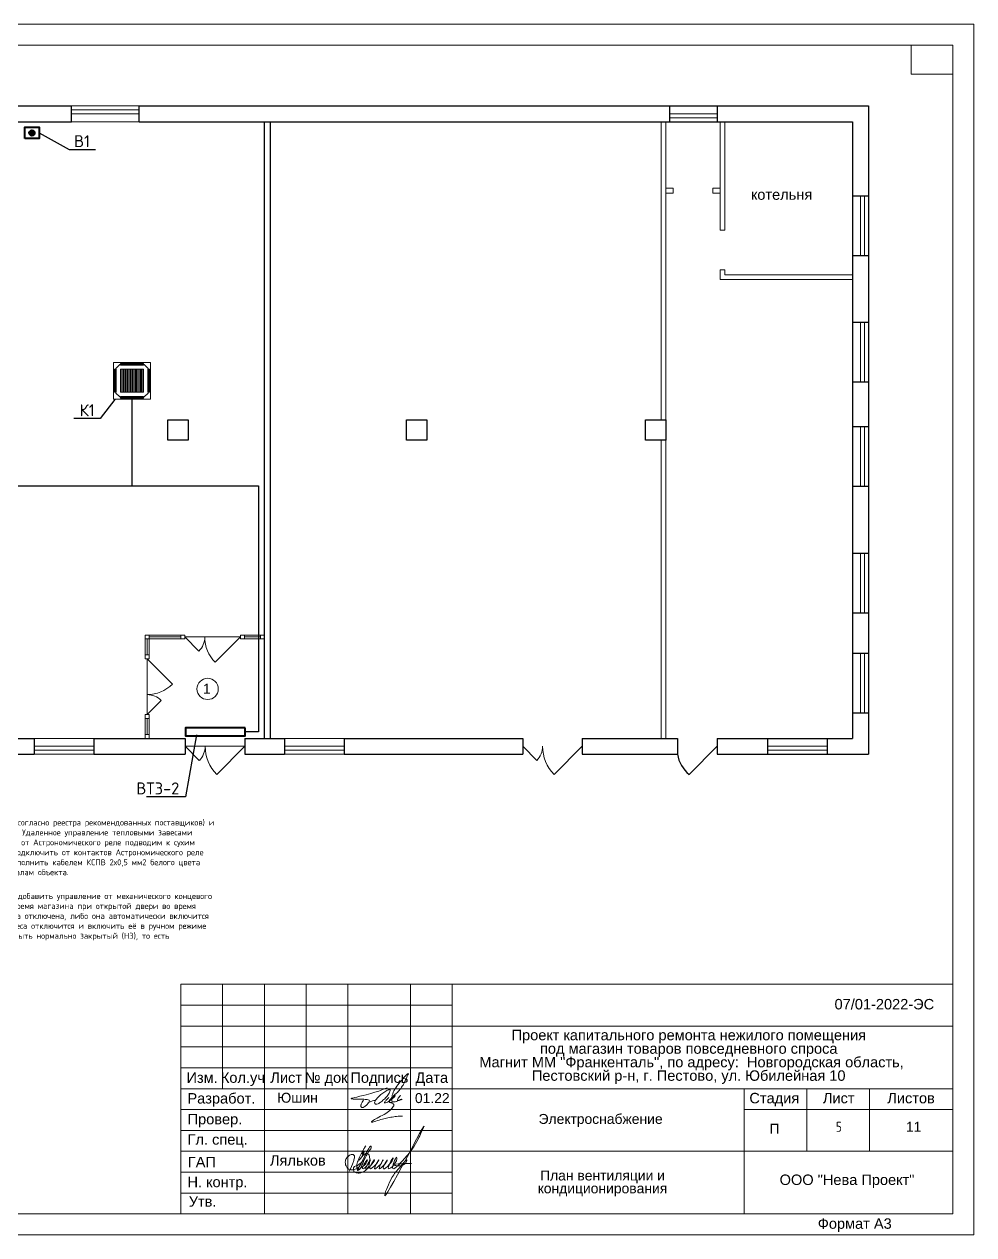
# Model space of a CAD drawing. Header units: metres. Extents: x -564 to -106, y -319 to -159.
# Drawn here: x -244.45 to -220.55, y -230.52 to -200.07 of the extents above; entities that cross this region are included whole.
import ezdxf
from ezdxf import colors
from ezdxf.entities.mleader import LeaderData, LeaderLine
from ezdxf.enums import TextEntityAlignment as Align
from ezdxf.math import Vec2, Vec3

# ---------------------------------------------------------------- set-up
doc = ezdxf.new("R2010")
doc.units = ezdxf.units.M
doc.header["$MEASUREMENT"] = 0
doc.layers.add('_ИОС51_Сеть Освещения', color=7, linetype='Continuous')
doc.layers.add('Электрика', color=7, linetype='Continuous')
for name, color, linetype, lineweight in [('Level 1', 7, 'Continuous', 0), ('Level 50', 7, 'Continuous', 0), ('Level 63', 7, 'Continuous', 0), ('ОВ', 5, 'Continuous', 40), ('ОВ нов', 7, 'Continuous', 50)]:
    doc.layers.add(name, color=color, linetype=linetype, lineweight=lineweight)
doc.layers.add('АР_оборудов кондиц.', color=7, linetype='Continuous', lineweight=0, true_color=0x00d2d2)
doc.styles.add('-ISOCPEUR-', font='isocpeur.ttf')
doc.styles.add('GOST 2.304', font='cs_gost2304.shx')
doc.styles.get("Standard").update_dxf_attribs({"font": 'cs_gost2304.shx'})
doc.styles.add('Style-Arial', font='arial.ttf')

# ---------------------------------------------------------------- blocks, each defined once
blk = doc.blocks.new('_None')
blk = doc.blocks.new('*U146')
at = {"layer": 'АР_оборудов кондиц.', "color": 7, "linetype": 'Continuous', "lineweight": 0}
for p, q in [((-0.307, 0.407), (-0.407, 0.307)), ((0.307, 0.407), (0.407, 0.307)), ((-0.289, -0.289), (-0.289, 0.289)), ((-0.289, 0.289), (0.289, 0.289)), ((-0.288, -0.289), (-0.288, 0.289)), ((-0.257, -0.289), (-0.257, 0.289)), ((-0.226, -0.289), (-0.226, 0.289)), ((-0.195, -0.289), (-0.195, 0.289)), ((-0.164, -0.289), (-0.164, 0.289)), ((-0.132, -0.289), (-0.132, 0.289)), ((-0.101, -0.289), (-0.101, 0.289)), ((-0.07, -0.289), (-0.07, 0.289)), ((-0.039, -0.289), (-0.039, 0.289)), ((-0.008, -0.289), (-0.008, 0.289)), ((0.024, -0.289), (0.024, 0.289)), ((0.055, -0.289), (0.055, 0.289)), ((0.086, -0.289), (0.086, 0.289)), ((0.117, -0.289), (0.117, 0.289)), ((0.148, -0.289), (0.148, 0.289)), ((0.18, -0.289), (0.18, 0.289)), ((0.211, -0.289), (0.211, 0.289)), ((0.242, -0.289), (0.242, 0.289)), ((0.273, -0.289), (0.273, 0.289)), ((0.289, 0.289), (0.289, -0.289)), ((0.395, 0.289), (0.395, -0.289)), ((0.437, 0.289), (0.395, 0.289)), ((0.437, -0.289), (0.437, 0.289)), ((0.289, -0.289), (-0.289, -0.289)), ((0.395, -0.289), (0.437, -0.289)), ((-0.307, -0.407), (-0.407, -0.307)), ((0.307, -0.407), (0.407, -0.307))]:
    blk.add_line(p, q, dxfattribs=at)
at = {"layer": 'АР_оборудов кондиц.', "color": 7, "linetype": 'Continuous', "lineweight": 0, "flags": 128}
blk.add_lwpolyline([(0.462, 0.462), (0.462, -0.462), (-0.462, -0.462), (-0.462, 0.462), (0.462, 0.462), (0.462, 0.031), (0.462, 0.462)], close=True, dxfattribs=at)
for points in [[(-0.407, -0.307), (-0.407, 0.307)], [(-0.307, 0.407), (0.307, 0.407)], [(0.289, 0.416), (-0.289, 0.416)], [(0.407, 0.307), (0.407, -0.307)], [(-0.416, 0.289), (-0.416, -0.289)], [(0.416, 0.289), (0.416, -0.289)], [(0.307, -0.407), (-0.307, -0.407)], [(0.289, -0.416), (-0.289, -0.416)]]:
    blk.add_lwpolyline(points, dxfattribs=at)
at = {"layer": 'АР_оборудов кондиц.', "color": 7, "linetype": 'Continuous', "lineweight": 0}
for points in [[(0.289, 0.395), (-0.289, 0.395), (-0.289, 0.437), (0.289, 0.437)], [(-0.395, 0.289), (-0.395, -0.289), (-0.437, -0.289), (-0.437, 0.289)], [(0.289, -0.395), (-0.289, -0.395), (-0.289, -0.437), (0.289, -0.437)]]:
    blk.add_3dface(points, dxfattribs=at)

msp = doc.modelspace()

# ---------------------------------------------------------------- linework, layer by layer
at = {"color": 5, "linetype": 'Continuous', "lineweight": 0}
msp.add_spline([(-236.264, -228.916), (-236.162, -228.681), (-236.137, -228.587), (-236.137, -228.534), (-236.168, -228.502), (-236.217, -228.502), (-236.294, -228.547), (-236.349, -228.617), (-236.364, -228.657), (-236.364, -228.726), (-236.347, -228.789), (-236.304, -228.85), (-236.255, -228.879), (-236.188, -228.89), (-236.12, -228.872), (-236.061, -228.845), (-236.021, -228.814), (-235.95, -228.69), (-235.884, -228.554), (-235.83, -228.444), (-235.774, -228.346), (-235.736, -228.294), (-235.719, -228.29), (-235.712, -228.315), (-235.723, -228.356), (-235.756, -228.401), (-235.947, -228.769), (-236.008, -228.874), (-236.053, -228.901), (-236.066, -228.879), (-236.071, -228.858), (-236.079, -228.783), (-236.046, -228.659), (-235.951, -228.453), (-235.852, -228.282), (-235.949, -228.48), (-235.886, -228.424), (-236.015, -228.647), (-235.914, -228.517), (-235.84, -228.474), (-235.784, -228.489), (-235.757, -228.549), (-235.749, -228.646), (-235.82, -228.869), (-235.908, -228.933), (-235.972, -228.96), (-236.072, -228.964), (-236.14, -228.935), (-236.153, -228.913), (-236.16, -228.862), (-236.147, -228.811), (-236.071, -228.783), (-235.918, -228.646), (-236.034, -228.874), (-235.974, -228.839), (-235.82, -228.685), (-235.808, -228.64), (-235.933, -228.857), (-235.8, -228.756), (-235.732, -228.633), (-235.849, -228.866), (-235.687, -228.738), (-235.629, -228.633), (-235.752, -228.85), (-235.586, -228.744), (-235.519, -228.633), (-235.629, -228.852), (-235.459, -228.716), (-235.412, -228.633), (-235.513, -228.849), (-235.316, -228.657), (-235.311, -228.645), (-235.409, -228.837), (-235.165, -228.61), (-235.162, -228.6), (-235.286, -228.841), (-235.067, -228.61), (-235.067, -228.581), (-235.177, -228.829), (-234.876, -228.604), (-234.532, -228.111), (-234.397, -227.821), (-235.375, -229.514), (-235.192, -229.082), (-234.967, -228.791), (-234.814, -228.638), (-234.869, -228.734), (-235.14, -228.767), (-234.697, -228.724)], degree=3, dxfattribs=at)
at = {"layer": '_ИОС51_Сеть Освещения', "color": 159, "linetype": 'ByBlock', "lineweight": 30, "true_color": 0x22346e}
for points in [[(-259.732, -208.986), (-258.276, -208.986), (-258.276, -211.684), (-253.83, -211.684), (-253.83, -211.684), (-253.83, -211.684), (-241.733, -211.684), (-241.733, -209.502)], [(-241.733, -211.684), (-238.549, -211.684), (-238.549, -217.869), (-238.884, -217.869)]]:
    msp.add_lwpolyline(points, dxfattribs=at)
at = {"layer": 'Level 1', "color": 5, "lineweight": 20}
for points in [[(-234.933, -227.114), (-235.068, -227.163), (-235.184, -227.193), (-235.194, -227.157), (-235.199, -227.082), (-235.172, -226.935), (-235.07, -226.785), (-234.954, -226.632), (-234.845, -226.514), (-234.792, -226.466), (-234.765, -226.463), (-234.812, -226.531), (-234.845, -226.621), (-234.894, -226.728), (-234.967, -226.839), (-235.058, -226.947), (-235.128, -227), (-235.175, -227.047), (-235.255, -227.132), (-235.269, -227.181), (-235.229, -227.2), (-235.152, -227.219), (-235.132, -227.263), (-235.211, -227.371), (-235.339, -227.468), (-235.533, -227.565), (-235.677, -227.643), (-235.708, -227.682), (-235.712, -227.697), (-235.494, -227.631), (-235.37, -227.593), (-235.226, -227.565), (-235.071, -227.542), (-234.981, -227.53), (-234.927, -227.538)], [(-235.908, -227.133), (-235.959, -227.221), (-235.968, -227.244), (-235.972, -227.261), (-235.974, -227.291), (-235.962, -227.315), (-235.939, -227.323), (-235.902, -227.316), (-235.819, -227.247), (-235.77, -227.183), (-235.749, -227.148), (-235.784, -227.127), (-235.846, -227.114), (-236.036, -227.105), (-236.123, -227.105), (-236.221, -227.108), (-236.217, -227.09), (-236.202, -227.086), (-235.799, -226.991), (-235.652, -226.944), (-235.432, -226.879), (-235.316, -226.825)], [(-235.807, -227.207), (-235.737, -227.171), (-235.669, -227.149), (-235.623, -227.142), (-235.608, -227.142), (-235.516, -227.028), (-235.427, -226.955), (-235.315, -226.887), (-235.257, -226.866), (-235.233, -226.87), (-235.235, -226.9), (-235.293, -227.018), (-235.373, -227.098), (-235.465, -227.176), (-235.548, -227.236), (-235.594, -227.236), (-235.62, -227.234), (-235.635, -227.209), (-235.628, -227.161), (-235.606, -227.139)], [(-235.269, -227.064), (-235.3, -227.093), (-235.324, -227.121), (-235.351, -227.147), (-235.369, -227.174), (-235.38, -227.197), (-235.377, -227.206), (-235.363, -227.209), (-235.306, -227.184), (-235.259, -227.157), (-235.162, -227.08), (-235.114, -227.036), (-235.104, -227.012), (-235.145, -227.024), (-235.191, -227.073), (-235.232, -227.114), (-235.252, -227.14), (-235.257, -227.182), (-235.245, -227.196), (-235.16, -227.184), (-235.111, -227.177), (-235.046, -227.153), (-234.968, -227.128), (-234.929, -227.097), (-234.97, -227.121), (-235.036, -227.14), (-235.058, -227.14), (-235.05, -227.094), (-234.99, -227.022), (-234.97, -227.017)]]:
    msp.add_open_spline(points, degree=3, dxfattribs=at)
at = {"layer": 'Level 50', "color": 7, "linetype": 'Continuous', "lineweight": 0}
for p, q in [((-268.694, -200.07), (-220.552, -200.07)), ((-220.552, -200.07), (-220.552, -230.52)), ((-243.252, -202.224), (-241.552, -202.224)), ((-243.252, -202.324), (-241.552, -202.324)), ((-227.007, -202.324), (-228.207, -202.324)), ((-227.007, -202.424), (-228.207, -202.424)), ((-223.402, -205.891), (-223.402, -204.391)), ((-223.302, -205.891), (-223.302, -204.391)), ((-223.402, -209.064), (-223.402, -207.564)), ((-223.302, -209.064), (-223.302, -207.564)), ((-223.402, -211.69), (-223.402, -210.19)), ((-223.302, -211.69), (-223.302, -210.19)), ((-223.402, -214.876), (-223.402, -213.376)), ((-223.302, -214.876), (-223.302, -213.376)), ((-241.402, -215.534), (-241.402, -215.934)), ((-241.352, -215.934), (-241.352, -215.534)), ((-241.302, -215.434), (-240.502, -215.434)), ((-240.502, -215.484), (-241.302, -215.484)), ((-241.302, -215.534), (-240.502, -215.534)), ((-241.302, -215.534), (-241.302, -215.934)), ((-240.402, -215.484), (-239.002, -215.484)), ((-240.402, -215.484), (-240.049, -215.837)), ((-239.002, -215.484), (-239.639, -216.12)), ((-238.902, -215.434), (-238.502, -215.434)), ((-238.502, -215.484), (-238.902, -215.484)), ((-238.902, -215.534), (-238.402, -215.534)), ((-241.352, -217.434), (-241.352, -216.034)), ((-241.352, -216.034), (-240.716, -216.67)), ((-223.402, -217.394), (-223.402, -215.894)), ((-223.302, -217.394), (-223.302, -215.894)), ((-241.352, -217.434), (-240.999, -217.08)), ((-241.402, -217.934), (-241.402, -217.534)), ((-241.352, -217.534), (-241.352, -217.934)), ((-241.302, -217.534), (-241.302, -217.934)), ((-242.692, -218.234), (-244.192, -218.234)), ((-240.392, -218.234), (-238.892, -218.234)), ((-240.392, -218.234), (-240.039, -218.587)), ((-238.892, -218.234), (-239.599, -218.941)), ((-236.392, -218.234), (-237.892, -218.234)), ((-231.902, -218.234), (-231.549, -218.587)), ((-230.402, -218.234), (-231.109, -218.941)), ((-224.242, -218.234), (-225.742, -218.234)), ((-242.692, -218.334), (-244.192, -218.334)), ((-236.392, -218.334), (-237.892, -218.334)), ((-224.242, -218.334), (-225.742, -218.334)), ((-220.552, -230.52), (-268.694, -230.52))]:
    msp.add_line(p, q, dxfattribs=at)
at = {"layer": 'Level 50', "color": 7, "linetype": 'Continuous', "lineweight": 13}
for p, q in [((-266.594, -200.595), (-221.077, -200.595)), ((-222.127, -200.595), (-222.127, -201.33)), ((-221.077, -200.595), (-221.077, -229.995)), ((-222.127, -201.33), (-221.077, -201.33)), ((-243.252, -202.124), (-241.552, -202.124)), ((-226.707, -202.124), (-228.207, -202.124)), ((-241.552, -202.524), (-243.252, -202.524)), ((-226.707, -202.524), (-228.207, -202.524)), ((-223.602, -205.891), (-223.602, -204.391)), ((-223.202, -205.891), (-223.202, -204.391)), ((-223.602, -209.064), (-223.602, -207.564)), ((-223.202, -209.064), (-223.202, -207.564)), ((-223.602, -211.69), (-223.602, -210.19)), ((-223.202, -211.69), (-223.202, -210.19)), ((-223.602, -214.876), (-223.602, -213.376)), ((-223.202, -214.876), (-223.202, -213.376)), ((-223.602, -217.394), (-223.602, -215.894)), ((-223.202, -217.394), (-223.202, -215.894)), ((-242.692, -218.034), (-244.192, -218.034)), ((-236.392, -218.034), (-237.892, -218.034)), ((-224.242, -218.034), (-225.742, -218.034)), ((-242.692, -218.434), (-244.192, -218.434)), ((-236.392, -218.434), (-237.892, -218.434)), ((-224.242, -218.434), (-225.742, -218.434)), ((-267.854, -229.995), (-221.077, -229.995))]:
    msp.add_line(p, q, dxfattribs=at)
at = {"layer": 'Level 50', "color": 7, "linetype": 'Continuous', "lineweight": 30}
for p, q in [((-247.252, -202.124), (-243.252, -202.124)), ((-243.252, -202.524), (-243.252, -202.124)), ((-241.552, -202.524), (-241.552, -202.124)), ((-241.552, -202.124), (-223.202, -202.124)), ((-228.207, -202.124), (-228.207, -202.524)), ((-227.007, -202.124), (-227.007, -202.524)), ((-247.252, -202.524), (-243.252, -202.524)), ((-241.552, -202.524), (-223.602, -202.524)), ((-238.402, -218.034), (-238.402, -202.524)), ((-238.252, -218.034), (-238.252, -202.524)), ((-223.602, -204.391), (-223.202, -204.391)), ((-223.602, -205.891), (-223.202, -205.891)), ((-223.602, -207.564), (-223.202, -207.564)), ((-223.602, -209.064), (-223.202, -209.064)), ((-223.602, -210.19), (-223.202, -210.19)), ((-223.602, -211.69), (-223.202, -211.69)), ((-223.602, -213.376), (-223.202, -213.376)), ((-223.602, -214.876), (-223.202, -214.876)), ((-223.602, -215.894), (-223.202, -215.894)), ((-223.602, -217.394), (-223.202, -217.394)), ((-248.792, -218.034), (-244.192, -218.034)), ((-244.192, -218.034), (-244.192, -218.434)), ((-242.692, -218.034), (-242.692, -218.434)), ((-242.692, -218.034), (-240.392, -218.034)), ((-240.392, -218.034), (-240.392, -218.434)), ((-238.892, -218.034), (-238.892, -218.434)), ((-238.892, -218.034), (-237.892, -218.034)), ((-237.892, -218.034), (-237.892, -218.434)), ((-236.392, -218.034), (-236.392, -218.434)), ((-236.392, -218.034), (-231.902, -218.034)), ((-230.402, -218.034), (-228.009, -218.034)), ((-227.009, -218.034), (-223.602, -218.034)), ((-225.742, -218.034), (-225.742, -218.434)), ((-224.242, -218.034), (-224.242, -218.434)), ((-248.792, -218.434), (-244.192, -218.434)), ((-242.692, -218.434), (-240.392, -218.434)), ((-238.892, -218.434), (-237.892, -218.434)), ((-236.392, -218.434), (-231.902, -218.434)), ((-230.402, -218.434), (-228.009, -218.434)), ((-227.009, -218.434), (-223.202, -218.434))]:
    msp.add_line(p, q, dxfattribs=at)
for points in [[(-223.202, -202.124), (-223.202, -218.434)], [(-223.602, -202.524), (-223.602, -218.034)], [(-231.902, -218.034), (-231.902, -218.434)], [(-230.402, -218.034), (-230.402, -218.434)], [(-228.009, -218.034), (-228.009, -218.434)], [(-227.009, -218.034), (-227.009, -218.434)]]:
    msp.add_lwpolyline(points, dxfattribs=at)
at = {"layer": 'Level 50', "color": 7, "linetype": 'Continuous', "lineweight": 13}
for points in [[(-228.422, -202.524), (-228.422, -210.024)], [(-228.302, -202.524), (-228.302, -218.034)], [(-226.932, -202.524), (-226.932, -205.251)], [(-226.812, -202.524), (-226.812, -205.251)], [(-228.117, -204.196), (-228.302, -204.196)], [(-228.117, -204.316), (-228.302, -204.316)], [(-228.117, -204.316), (-228.117, -204.196)], [(-226.932, -204.196), (-227.117, -204.196)], [(-227.117, -204.316), (-227.117, -204.196)], [(-226.932, -204.316), (-227.117, -204.316)], [(-226.932, -205.251), (-226.812, -205.251)], [(-226.932, -206.251), (-226.932, -206.494)], [(-226.932, -206.251), (-226.812, -206.251)], [(-226.812, -206.251), (-226.812, -206.374)], [(-226.812, -206.374), (-223.602, -206.374)], [(-226.932, -206.494), (-223.602, -206.494)], [(-228.422, -210.534), (-228.422, -218.034)]]:
    msp.add_lwpolyline(points, dxfattribs=at)
at = {"layer": 'Level 50', "color": 7, "linetype": 'Continuous', "lineweight": 30, "flags": 128}
for points in [[(-240.832, -210.024), (-240.322, -210.024), (-240.322, -210.534), (-240.832, -210.534), (-240.832, -210.024)], [(-234.822, -210.024), (-234.312, -210.024), (-234.312, -210.534), (-234.822, -210.534), (-234.822, -210.024)], [(-228.812, -210.024), (-228.302, -210.024), (-228.302, -210.534), (-228.812, -210.534), (-228.812, -210.024)]]:
    msp.add_lwpolyline(points, close=True, dxfattribs=at)
at = {"layer": 'Level 50', "color": 7, "linetype": 'Continuous', "lineweight": 13, "flags": 128}
for points in [[(-241.402, -215.434), (-241.302, -215.434), (-241.302, -215.534), (-241.402, -215.534), (-241.402, -215.434)], [(-240.502, -215.434), (-240.402, -215.434), (-240.402, -215.534), (-240.502, -215.534), (-240.502, -215.434)], [(-239.002, -215.434), (-238.902, -215.434), (-238.902, -215.534), (-239.002, -215.534), (-239.002, -215.434)], [(-238.502, -215.434), (-238.402, -215.434), (-238.402, -215.534), (-238.502, -215.534), (-238.502, -215.434)], [(-241.402, -216.034), (-241.402, -215.934), (-241.302, -215.934), (-241.302, -216.034), (-241.402, -216.034)], [(-241.402, -217.534), (-241.402, -217.434), (-241.302, -217.434), (-241.302, -217.534), (-241.402, -217.534)], [(-241.402, -217.934), (-241.302, -217.934), (-241.302, -218.034), (-241.402, -218.034), (-241.402, -217.934)]]:
    msp.add_lwpolyline(points, close=True, dxfattribs=at)
at = {"layer": 'Level 50', "color": 7, "linetype": 'Continuous', "lineweight": 25}
msp.add_lwpolyline([(-227.009, -218.234), (-227.716, -218.941)], dxfattribs=at)
at = {"layer": 'Level 50', "color": 7, "linetype": 'Continuous', "lineweight": 0}
msp.add_circle((-239.83, -216.789), 0.268, dxfattribs=at)
for centre, radius, start, end in [((-240.402, -215.484), 0.5, 315, 0), ((-239.002, -215.484), 0.9, 180, 225), ((-241.352, -216.034), 0.9, 270, 315), ((-241.352, -217.434), 0.5, 45, 90), ((-240.392, -218.234), 0.5, 315, 0), ((-238.892, -218.234), 1, 180, 225), ((-231.902, -218.234), 0.5, 315, 0), ((-230.402, -218.234), 1, 180, 225)]:
    msp.add_arc(centre, radius, start, end, dxfattribs=at)
at = {"layer": 'Level 50', "color": 7, "linetype": 'Continuous', "lineweight": 25}
msp.add_arc((-227.156, -218.279), 0.867, 190.2718, 229.7477, dxfattribs=at)
at = {"layer": 'Level 63', "color": 7, "linetype": 'Continuous', "lineweight": 13}
for p, q in [((-240.502, -224.22), (-221.077, -224.22)), ((-240.502, -224.22), (-240.502, -229.995)), ((-239.452, -224.22), (-239.452, -226.845)), ((-238.402, -224.22), (-238.402, -229.995)), ((-237.352, -224.22), (-237.352, -226.845)), ((-236.302, -224.22), (-236.302, -229.995)), ((-234.727, -224.22), (-234.727, -229.995)), ((-233.677, -224.22), (-233.677, -229.995)), ((-233.677, -225.27), (-221.077, -225.27)), ((-240.502, -226.32), (-233.677, -226.32)), ((-240.502, -226.845), (-233.677, -226.845)), ((-233.677, -226.845), (-221.077, -226.845)), ((-226.327, -227.37), (-221.077, -227.37)), ((-233.677, -228.42), (-221.077, -228.42))]:
    msp.add_line(p, q, dxfattribs=at)
at = {"layer": 'Level 63', "color": 7, "linetype": 'Continuous', "lineweight": 0}
for p, q in [((-240.502, -224.745), (-233.677, -224.745)), ((-240.502, -225.27), (-233.677, -225.27)), ((-240.502, -225.795), (-233.677, -225.795)), ((-240.502, -227.37), (-233.677, -227.37)), ((-240.502, -227.895), (-233.677, -227.895)), ((-240.502, -228.42), (-233.677, -228.42)), ((-240.502, -228.945), (-233.677, -228.945)), ((-240.502, -229.47), (-233.677, -229.47))]:
    msp.add_line(p, q, dxfattribs=at)
at = {"layer": 'Level 63', "color": 7, "linetype": 'Continuous', "lineweight": 13, "flags": 128}
for points in [[(-226.327, -226.845), (-226.327, -229.995)], [(-224.752, -226.845), (-224.752, -228.42)], [(-223.177, -226.845), (-223.177, -228.42)]]:
    msp.add_lwpolyline(points, dxfattribs=at)
at = {"layer": 'ОВ', "linetype": 'Continuous'}
for points in [[(-244.428, -202.949), (-244.428, -202.664), (-244.073, -202.664), (-244.073, -202.949)], [(-244.251, -202.753), (-244.204, -202.833), (-244.297, -202.833)]]:
    msp.add_lwpolyline(points, close=True, dxfattribs=at)
at = {"layer": 'ОВ', "color": 6}
msp.add_lwpolyline([(-238.884, -217.769), (-240.384, -217.769), (-240.384, -217.969), (-238.884, -217.969)], close=True, dxfattribs=at)
at = {"layer": 'ОВ', "linetype": 'Continuous'}
msp.add_circle((-244.251, -202.806), 0.0687, dxfattribs=at)

# ---------------------------------------------------------------- block references
at = {"layer": 'АР_оборудов кондиц.', "color": 7, "linetype": 'Continuous', "lineweight": 0}
msp.add_blockref('*U146', (-241.733, -209.04), dxfattribs=at)

# ---------------------------------------------------------------- texts
at = {"color": 7, "linetype": 'Continuous', "lineweight": 0, "style": 'Style-Arial'}
msp.add_text('1', height=0.25, dxfattribs=at).set_placement((-239.853, -216.66), align=Align.TOP_CENTER)
at = {"color": 7, "linetype": 'Continuous', "lineweight": 30, "style": 'Style-Arial'}
for s, p in [('Проект капитального ремонта нежилого помещения', (-232.182, -225.627)), ('под магазин товаров повседневного спроса', (-231.468, -225.967)), (' Магнит ММ "Франкенталь", по адресу:  Новгородская область,', (-233.094, -226.307)), ('Пестовский р-н, г. Пестово, ул. Юбилейная 10', (-231.671, -226.647))]:
    msp.add_text(s, height=0.2625, dxfattribs=at).set_placement(p)
at = {"color": 7, "linetype": 'Continuous', "lineweight": 13, "style": 'Style-Arial'}
msp.add_text('Юшин', height=0.25, dxfattribs=at).set_placement((-237.568, -227.073), align=Align.MIDDLE_CENTER)
at = {"color": 7, "linetype": 'Continuous', "lineweight": 0, "style": 'Style-Arial'}
msp.add_text('Ляльков', height=0.2625, dxfattribs=at).set_placement((-238.262, -228.649), align=Align.MIDDLE_LEFT)
at = {"color": 7, "linetype": 'Continuous', "lineweight": 13, "style": 'Style-Arial'}
msp.add_text('ООО "Нева Проект"', height=0.2625, dxfattribs=at).set_placement((-225.437, -229.005), align=Align.TOP_LEFT)
at = {"color": 7, "linetype": 'Continuous', "lineweight": 30, "insert": (-234.614, -226.957), "char_height": 0.25, "attachment_point": 1, "line_spacing_factor": 0.72, "style": 'GOST 2.304'}
msp.add_mtext('{\\fArial|b0|i0|c0|p39;01.22}', dxfattribs=at)
at = {"color": 7, "linetype": 'Continuous', "lineweight": 0, "char_height": 0.25, "attachment_point": 5}
for s, insert, line_spacing_factor, style in [('Электроснабжение', (-229.942, -227.644), 0.776524, 'Style-Arial'), ('5', (-223.946, -227.804), 0.72, 'GOST 2.304'), ('{\\fArial|b0|i0|c204|p39;1\\fArial|b0|i0|c0|p39;1}', (-222.066, -227.804), 0.72, 'GOST 2.304')]:
    msp.add_mtext(s, dxfattribs=dict(at, insert=insert, line_spacing_factor=line_spacing_factor, style=style))
at = {"color": 7, "linetype": 'Continuous', "lineweight": 13, "insert": (-229.894, -229.228), "char_height": 0.25, "width": 4.70974, "attachment_point": 5, "line_spacing_factor": 0.776524, "style": 'Style-Arial'}
msp.add_mtext('План вентиляции и кондиционирования', dxfattribs=at)
at = {"layer": 'Level 1', "color": 7, "linetype": 'Continuous', "lineweight": 30, "style": 'Style-Arial'}
for s, p in [('котельня', (-226.159, -204.487)), ('07/01-2022-ЭС', (-224.055, -224.851))]:
    msp.add_text(s, height=0.2625, dxfattribs=at).set_placement(p)
at = {"layer": 'Level 50', "color": 7, "linetype": 'Continuous', "lineweight": 30, "style": 'Style-Arial'}
msp.add_text('П', height=0.25, dxfattribs=at).set_placement((-225.69, -227.728), align=Align.TOP_LEFT)
at = {"layer": 'Level 63', "color": 7, "linetype": 'Continuous', "lineweight": 0, "style": 'Style-Arial'}
for s, p in [('Изм.', (-239.969, -226.567)), ('Кол.уч', (-238.943, -226.567)), ('Лист', (-237.853, -226.567)), ('№ док', (-236.846, -226.567)), ('Подпись', (-235.508, -226.567)), ('Дата', (-234.19, -226.567)), ('Разработ.', (-239.484, -227.088)), ('Стадия', (-225.572, -227.082)), ('Лист', (-223.951, -227.082)), ('Листов', (-222.13, -227.082)), ('Провер.', (-239.646, -227.61)), ('Гл. спец.', (-239.577, -228.122)), ('ГАП', (-239.975, -228.691)), ('Н. контр.', (-239.582, -229.192)), ('Утв.', (-239.956, -229.682)), ('Формат А3', (-223.547, -230.238))]:
    msp.add_text(s, height=0.2625, dxfattribs=at).set_placement(p, align=Align.MIDDLE_CENTER)
at = {"layer": 'Электрика', "lineweight": 9, "char_height": 0.15, "attachment_point": 1, "bg_fill": 3, "box_fill_scale": 1.5, "bg_fill_color": 256, "bg_fill_transparency": 0}
for s, width, heights, insert in [('\\pxqc;{\\Fgeniso|c204;Указания к монтажу:\\P\\pql;1.Удаленное управление тепловыми завесами реализуется только на оборудовании (согласно реестра рекомендованных поставщиков) и завесах в которых предусмотрены клеммы для подключения удаленного управления. Удаленное управление тепловыми завесами выполнить от астрономического реле управления освещением. Управляющий сигнал от Астрономического реле подводим к сухим контактам пульта управления тепловой завесы. Управляющий сигнал необходимо подключить от контактов Астрономического реле управляющими основным освещением ТЗ объекта. Подвод управляющего сигнала выполнить кабелем КСПВ 2х0,5 мм2 белого цвета проложенном совместно с силовыми кабельными линиями по лоткам и кабель-каналам объекта.}', 11.67537, [2.173], (-252.861, -219.825)), ('\\pxql;{\\Fgeniso|c204;К управлению тепловой завесой зоны разгрузки с помощью Астрономического реле добавить управление от механического концевого выключателя установленного на дверь зоны разгрузки. Логика работы: в рабочее время магазина при открытой двери во время разгрузки товара, тепловую завесу можно включить в ручном режиме если она была отключена, либо она автоматически включится если на пульте управления стоит положение "включено", при закрытии двери завеса отключится и включить её в ручном режиме невозможно. Используемый контакт механического концевого выключатель должен быть нормально закрытый (НЗ), то есть разомкнутым при сработанном состоянии концевика (дверь закрыта).   }', 11.74317, [1.893], (-252.844, -221.925))]:
    msp.add_mtext_dynamic_manual_height_columns(s, width=width, gutter_width=0.2, heights=heights, dxfattribs=dict(at, insert=insert))

# ---------------------------------------------------------------- leaders
at = {"layer": 'ОВ нов', "lineweight": 15}
ml = msp.add_multileader_mtext('Standard', dxfattribs=at)
ml.set_content('В1', color=256, style='-ISOCPEUR-')
ml.set_leader_properties()
ml.set_arrow_properties(name='NONE')
ml.build(insert=Vec2(0, 0))
ml.multileader.update_dxf_attribs({"text_left_attachment_type": 6, "text_right_attachment_type": 6, "dogleg_length": 0.0717, "arrow_head_size": 0.18})
ctx = ml.context
ctx.base_point, ctx.char_height, ctx.arrow_head_size, ctx.landing_gap_size, ctx.plane_origin = Vec3(-243.246, -203.222), 0.3, 0.18, 0.09, Vec3(-239.141, -195.199)
ctx.left_attachment, ctx.right_attachment, ctx.text_align_type = 6, 6, 1
notes = []
notes.append((ctx, [(1, (1, 1, 0), (-243.318, -203.222), (1, 0), 0.0717, [(0, [(-244.073, -202.806)], 0, [])])]))
ctx.mtext.insert, ctx.mtext.width, ctx.mtext.alignment, ctx.mtext.flow_direction = Vec3(-242.991, -202.862), 0.80873, 2, 5
ml = msp.add_multileader_mtext('Standard', dxfattribs=at)
ml.set_content('К1', color=256, style='-ISOCPEUR-')
ml.set_leader_properties()
ml.set_arrow_properties(name='NONE')
ml.build(insert=Vec2(0, 0))
ml.multileader.update_dxf_attribs({"text_left_attachment_type": 6, "text_right_attachment_type": 6, "dogleg_length": 0.0717, "arrow_head_size": 0.18})
ctx = ml.context
ctx.base_point, ctx.char_height, ctx.arrow_head_size, ctx.landing_gap_size, ctx.plane_origin = Vec3(-243.117, -209.991), 0.3, 0.18, 0.09, Vec3(-228.177, -212.655)
ctx.left_attachment, ctx.right_attachment, ctx.text_align_type = 6, 6, 1
notes.append((ctx, [(0, (1, 1, 0), (-242.535, -209.991), (-1, 0), 0.0717, [(0, [(-242.163, -209.511)], 0, [])])]))
ctx.mtext.insert, ctx.mtext.alignment, ctx.mtext.flow_direction = Vec3(-242.862, -209.631), 2, 5
ml = msp.add_multileader_mtext('Standard', dxfattribs=at)
ml.set_content('ВТЗ-2', color=256, style='-ISOCPEUR-')
ml.set_leader_properties()
ml.set_arrow_properties(name='NONE')
ml.build(insert=Vec2(0, 0))
ml.multileader.update_dxf_attribs({"text_left_attachment_type": 6, "text_right_attachment_type": 6, "dogleg_length": 71.745, "arrow_head_size": 0.18})
ctx = ml.context
ctx.base_point, ctx.char_height, ctx.arrow_head_size, ctx.landing_gap_size, ctx.plane_origin = Vec3(-241.707, -219.502), 0.3, 0.18, 0.09, Vec3(-236.806, -220.771)
ctx.left_attachment, ctx.right_attachment, ctx.text_align_type = 6, 6, 1
notes.append((ctx, [(0, (1, 1, 0), (-240.39, -219.502), (-1, 0), 0.0717, [(1, [(-240.106, -217.942)], 0, [])])]))
ctx.mtext.insert, ctx.mtext.width, ctx.mtext.alignment, ctx.mtext.flow_direction = Vec3(-241.084, -219.142), 0.80873, 2, 5
for ctx, leaders in notes:
    for number, flags, end, landing, length, lines in leaders:
        leader = LeaderData()
        leader.index, (leader.has_last_leader_line, leader.has_dogleg_vector, leader.attachment_direction) = number, flags
        leader.last_leader_point, leader.dogleg_vector, leader.dogleg_length = Vec3(end), Vec3(landing), length
        for number, points, colour, breaks in lines:
            line = LeaderLine()
            line.index, line.vertices, line.color, line.breaks = number, Vec3.list(points), colors.encode_raw_color(colour), breaks
            leader.lines.append(line)
        ctx.leaders.append(leader)

doc.saveas('drawing.dxf')
